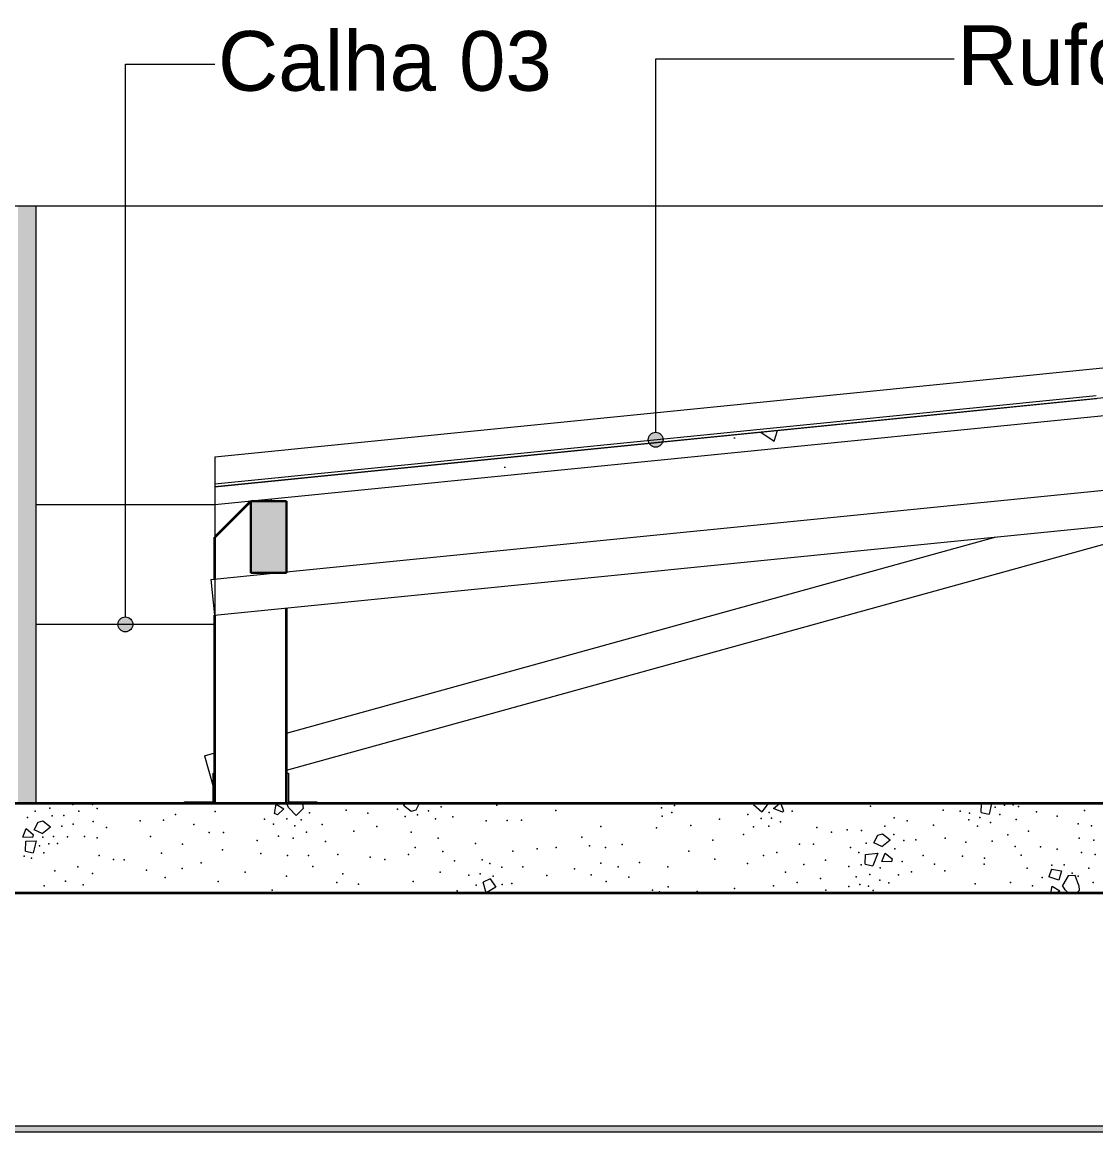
# Model space of a CAD drawing. Header units: metres. Extents: x -77 to 97, y 0 to 6.
# Drawn here: x 20.92 to 22.717, y 2.93 to 4.8 of the extents above; entities that cross this region are included whole.
import ezdxf

# ---------------------------------------------------------------- set-up
doc = ezdxf.new("R2010")
doc.units = ezdxf.units.M
doc.header["$MEASUREMENT"] = 0
doc.linetypes.add('broken', pattern=[2.46944, 1.41111, -1.05833])
for name, color, linetype in [('COTAS CORTE', 7, 'Continuous'), ('FORRO.EXEC', 7, 'Continuous'), ('LAJES.EST', 7, 'Continuous'), ('NOTAS-LAYOUT.EXEC', 7, 'Continuous'), ('PAREDE CONSTRUIR', 7, 'Continuous'), ('S-BEAM-____-OTLN.IFC Model', 7, 'Continuous')]:
    doc.layers.add(name, color=color, linetype=linetype)
for name, color, linetype, lineweight, true_color in [('COTAS CORTE_Caneta_No__25', 7, 'Continuous', 13, 0x982312), ('ESTRUTURA-COB.EST_Caneta_No__16', 7, 'Continuous', 0, 0xc9c9c9), ('ESTRUTURA-COB.EST_Caneta_No__97', 7, 'Continuous', 5, 0x6b6b6b), ('PAREDE CONSTRUIR_Caneta_No__16', 7, 'Continuous', 0, 0xc9c9c9), ('S-BEAM-____-OTLN.IFC Model_Caneta_No__13', 7, 'Continuous', 0, 0xaaaaaa)]:
    doc.layers.add(name, color=color, linetype=linetype, lineweight=lineweight, true_color=true_color)
for name, color, linetype, lineweight in [('ESTRUTURA-COB.EST_Caneta_No__10', 7, 'Continuous', 5), ('ESTRUTURA-COB.EST_Caneta_No__241', 7, 'Continuous', 13), ('FORRO.EXEC_Caneta_No__241', 7, 'Continuous', 13), ('LAJES.EST_Caneta_No__1', 7, 'Continuous', 35), ('LAJES.EST_Caneta_No__241', 7, 'Continuous', 13), ('NOTAS-LAYOUT.EXEC_Caneta_No__241', 7, 'Continuous', 13), ('NOTAS-LAYOUT.EXEC_Caneta_No__5', 7, 'Continuous', 15), ('PAREDE CONSTRUIR_Caneta_No__241', 7, 'Continuous', 13), ('S-BEAM-____-OTLN.IFC Model_Caneta_No__1', 7, 'Continuous', 35), ('S-BEAM-____-OTLN.IFC Model_Caneta_No__2', 7, 'Continuous', 30)]:
    doc.layers.add(name, color=color, linetype=linetype, lineweight=lineweight)
doc.styles.add('ESTILO_GERADO_1', font='arial.ttf')
doc.dimstyles.new('ESTILO_GERADO__10', dxfattribs={"dimtxt": 0.1, "dimasz": 0.0475, "dimexe": 0.18, "dimexo": 0.624631, "dimgap": 0, "dimtad": 1, "dimzin": 0, "dimdsep": 46, "dimtxsty": 'ESTILO_GERADO_1', "dimblk": 'ARROWHEAD_11', "dimblk1": 'ARROWHEAD_11', "dimblk2": 'ARROWHEAD_11', "dimcen": 0.09, "dimclrd": 256, "dimclre": 256, "dimclrt": 256, "dimadec": 0, "dimazin": 0, "dimtfac": 1, "dimtdec": 4, "dimtmove": 0, "dimatfit": 3, "dimfxl": 0, "dimtolj": 1, "dimtzin": 0, "dimarcsym": 0})

# ---------------------------------------------------------------- blocks, each defined once
blk = doc.blocks.new('*X90', base_point=(77.5431, -0.208))
at = {"layer": 'LAJES.EST_Caneta_No__241', "color": 7, "linetype": 'Continuous', "lineweight": 13}
for p, q in [((21.3419, 3.4752), (21.3447, 3.4909)), ((21.3447, 3.4909), (21.3579, 3.4834)), ((21.3579, 3.4834), (21.3469, 3.4732)), ((21.3664, 3.4851), (21.3622, 3.492)), ((21.3786, 3.4724), (21.3664, 3.4851)), ((21.3902, 3.4836), (21.3786, 3.4724)), ((21.3893, 3.492), (21.3902, 3.4836)), ((21.5621, 3.492), (21.5582, 3.4888)), ((21.5708, 3.4788), (21.5582, 3.4888)), ((21.579, 3.4808), (21.5708, 3.4788)), ((21.5844, 3.492), (21.579, 3.4808)), ((22.1443, 3.4908), (22.145, 3.492)), ((22.1443, 3.4908), (22.1584, 3.4781)), ((22.1691, 3.492), (22.1584, 3.4781)), ((22.1776, 3.4841), (22.1876, 3.492)), ((22.193, 3.4775), (22.1776, 3.4841)), ((22.1901, 3.492), (22.1948, 3.4794)), ((22.1948, 3.4794), (22.193, 3.4775)), ((22.5257, 3.4769), (22.5263, 3.492)), ((22.5431, 3.492), (22.5387, 3.4741)), ((20.9399, 3.4482), (20.9461, 3.461)), ((20.9461, 3.461), (20.9543, 3.463)), ((20.9543, 3.463), (20.9669, 3.453)), ((21.3469, 3.4732), (21.3419, 3.4752)), ((22.5257, 3.4769), (22.5387, 3.4741)), ((20.9208, 3.4361), (20.9265, 3.4501)), ((20.9265, 3.4501), (20.9381, 3.4406)), ((20.9533, 3.4418), (20.9399, 3.4482)), ((20.9533, 3.4418), (20.9669, 3.453)), ((20.9367, 3.4353), (20.9208, 3.4361)), ((20.9251, 3.4123), (20.9258, 3.4289)), ((20.9258, 3.4289), (20.9432, 3.43)), ((20.9381, 3.4406), (20.9367, 3.4353)), ((20.9432, 3.43), (20.9381, 3.4094)), ((22.3461, 3.4264), (22.3523, 3.4392)), ((22.3595, 3.42), (22.3461, 3.4264)), ((22.3523, 3.4392), (22.3604, 3.4412)), ((22.3595, 3.42), (22.3731, 3.4312)), ((22.3604, 3.4412), (22.3731, 3.4312)), ((20.9251, 3.4123), (20.9381, 3.4094)), ((22.3313, 3.3905), (22.3319, 3.4071)), ((22.3319, 3.4071), (22.3528, 3.409)), ((22.3528, 3.409), (22.3443, 3.3876)), ((22.3594, 3.3951), (22.365, 3.4092)), ((22.365, 3.4092), (22.3766, 3.3996)), ((22.3313, 3.3905), (22.3443, 3.3876)), ((22.3753, 3.3944), (22.3594, 3.3951)), ((22.3766, 3.3996), (22.3753, 3.3944)), ((22.6435, 3.3821), (22.639, 3.3697)), ((22.6558, 3.3639), (22.639, 3.3697)), ((22.6435, 3.3821), (22.6599, 3.3793)), ((22.6599, 3.3793), (22.6558, 3.3639)), ((22.671, 3.3709), (22.6618, 3.3549)), ((22.683, 3.3715), (22.671, 3.3709)), ((22.689, 3.3548), (22.683, 3.3715)), ((21.7034, 3.3659), (21.6914, 3.3603)), ((21.6968, 3.3425), (21.6914, 3.3603)), ((21.713, 3.3522), (21.6968, 3.3425)), ((21.7034, 3.3659), (21.713, 3.3522)), ((22.6422, 3.342), (22.6444, 3.3537)), ((22.6444, 3.3537), (22.6575, 3.3462)), ((22.6661, 3.3479), (22.6618, 3.3549)), ((22.689, 3.3548), (22.6899, 3.3464)), ((22.6575, 3.3462), (22.653, 3.342)), ((22.6717, 3.342), (22.6661, 3.3479)), ((22.6899, 3.3464), (22.6853, 3.342))]:
    blk.add_line(p, q, dxfattribs=at)
for p in [(20.9416, 3.4792), (20.9657, 3.4843), (21.0044, 3.4906), (21.0144, 3.4794), (21.0375, 3.4908), (21.0451, 3.4838), (21.243, 3.4789), (21.3117, 3.4915), (21.4423, 3.4917), (21.4624, 3.4813), (21.5481, 3.4825), (21.5998, 3.4797), (21.6143, 3.4917), (21.6211, 3.4866), (21.7147, 3.4895), (21.8132, 3.4803), (21.9904, 3.4851), (22.012, 3.4891), (22.2023, 3.492), (22.209, 3.4796), (22.3404, 3.4879), (22.4014, 3.4919), (22.4622, 3.4813), (22.4905, 3.4795), (22.5109, 3.4917), (22.5491, 3.4862), (22.5646, 3.4895), (22.5791, 3.4902), (22.5879, 3.4872), (22.6984, 3.4806), (20.9286, 3.4687), (20.9701, 3.4718), (20.9894, 3.4723), (21.0386, 3.4623), (21.1173, 3.463), (21.1561, 3.4645), (21.1763, 3.4737), (21.3252, 3.466), (21.3629, 3.4663), (21.3869, 3.4649), (21.4009, 3.4764), (21.4986, 3.476), (21.5611, 3.4706), (21.5817, 3.4734), (21.6116, 3.4664), (21.6409, 3.4697), (21.6964, 3.4633), (21.7319, 3.464), (21.7558, 3.4641), (21.9914, 3.4711), (22.0076, 3.4773), (22.0873, 3.4658), (22.1348, 3.4736), (22.1573, 3.467), (22.1705, 3.4771), (22.1742, 3.4674), (22.1893, 3.4616), (22.38, 3.4682), (22.4017, 3.4633), (22.5051, 3.4647), (22.5063, 3.4761), (22.5236, 3.4686), (22.5412, 3.4605), (22.5566, 3.474), (22.5844, 3.4653), (22.6183, 3.4782), (22.6526, 3.4709), (20.9862, 3.454), (21.0049, 3.4579), (21.0609, 3.4523), (21.2071, 3.4569), (21.2325, 3.4435), (21.2567, 3.4437), (21.3405, 3.4575), (21.3763, 3.4549), (21.3956, 3.4444), (21.422, 3.4573), (21.4748, 3.4458), (21.5137, 3.4536), (21.5708, 3.4443), (21.8885, 3.4538), (21.9816, 3.4516), (22.0393, 3.4554), (22.1441, 3.4531), (22.1699, 3.4541), (22.2504, 3.4523), (22.2749, 3.4442), (22.3011, 3.4483), (22.3253, 3.4468), (22.3643, 3.4543), (22.4459, 3.4562), (22.5194, 3.454), (22.6047, 3.4461), (22.6878, 3.4581), (22.7104, 3.4548), (20.9544, 3.4358), (20.9641, 3.4249), (20.972, 3.4371), (20.9785, 3.4255), (20.9953, 3.4364), (21.0238, 3.4371), (21.0451, 3.4349), (21.1344, 3.437), (21.1883, 3.424), (21.3129, 3.4302), (21.3491, 3.4377), (21.3734, 3.434), (21.4274, 3.4284), (21.616, 3.4342), (21.6789, 3.4251), (21.8567, 3.4361), (21.9242, 3.4236), (22.0764, 3.4311), (22.1275, 3.4402), (22.2213, 3.4243), (22.2449, 3.4242), (22.333, 3.4257), (22.3794, 3.4404), (22.3962, 3.4302), (22.4161, 3.4313), (22.4652, 3.4341), (22.4998, 3.4275), (22.5442, 3.4292), (22.5704, 3.4396), (22.6897, 3.4341), (22.7144, 3.4306), (20.9485, 3.4216), (20.956, 3.4094), (21.0484, 3.405), (21.153, 3.409), (21.2551, 3.4146), (21.3193, 3.4087), (21.3641, 3.4052), (21.399, 3.4053), (21.4482, 3.4069), (21.5666, 3.407), (21.578, 3.4183), (21.624, 3.4119), (21.7414, 3.4125), (21.7818, 3.4163), (21.8138, 3.4184), (21.8696, 3.4211), (21.8965, 3.4183), (22.0359, 3.4122), (22.1609, 3.4053), (22.1832, 3.41), (22.3069, 3.4185), (22.3209, 3.4101), (22.3812, 3.4165), (22.4283, 3.4053), (22.5826, 3.4203), (22.5923, 3.4055), (22.625, 3.4196), (22.6526, 3.4159), (22.6936, 3.41), (22.7163, 3.4067), (20.923, 3.404), (20.9351, 3.4009), (21.0126, 3.3864), (21.0724, 3.3985), (21.0904, 3.3979), (21.2193, 3.3929), (21.4062, 3.3866), (21.5026, 3.4023), (21.527, 3.3985), (21.6438, 3.3965), (21.6902, 3.398), (21.7025, 3.3916), (21.7228, 3.3855), (21.7581, 3.386), (21.8886, 3.3922), (21.9178, 3.386), (21.9534, 3.3935), (22.0007, 3.3864), (22.0798, 3.3992), (22.1343, 3.392), (22.2286, 3.3902), (22.2647, 3.3972), (22.304, 3.3865), (22.3244, 3.3898), (22.393, 3.3954), (22.4477, 3.3909), (22.4943, 3.404), (22.5307, 3.3904), (22.5309, 3.4009), (22.6437, 3.3891), (22.6644, 3.3898), (20.9743, 3.3793), (21.0376, 3.3752), (21.1278, 3.3808), (21.1591, 3.3684), (21.1878, 3.3835), (21.2932, 3.3774), (21.3625, 3.3708), (21.4566, 3.3746), (21.6198, 3.3774), (21.6678, 3.3722), (21.6868, 3.3747), (21.7085, 3.3706), (21.7981, 3.3719), (21.8448, 3.3828), (21.8726, 3.3728), (21.9358, 3.3688), (22.1979, 3.3774), (22.2565, 3.3668), (22.3165, 3.3694), (22.3392, 3.3734), (22.3564, 3.3844), (22.3871, 3.3729), (22.409, 3.3777), (22.4646, 3.3795), (22.6026, 3.384), (22.6278, 3.3684), (22.6782, 3.3757), (22.6882, 3.3707), (22.7056, 3.3841), (20.9567, 3.3545), (20.9923, 3.3621), (21.0215, 3.3559), (21.2477, 3.3617), (21.4464, 3.3598), (21.4827, 3.357), (21.5744, 3.3617), (21.6797, 3.3556), (21.7236, 3.3565), (21.7398, 3.3582), (21.8976, 3.3617), (22.0015, 3.3528), (22.1125, 3.3497), (22.1779, 3.3545), (22.2172, 3.3597), (22.304, 3.3534), (22.3225, 3.3569), (22.3371, 3.3536), (22.3559, 3.364), (22.371, 3.3596), (22.5155, 3.3575), (22.5747, 3.3602), (22.6113, 3.3543), (22.7132, 3.3597), (21.2238, 3.3426), (21.3385, 3.3474), (21.6483, 3.3462), (21.9751, 3.3472), (21.9871, 3.3441), (22.0502, 3.345), (22.2412, 3.342), (22.2653, 3.3472), (22.3141, 3.3422), (22.3447, 3.3466)]:
    blk.add_point(p, dxfattribs=at)
blk = doc.blocks.new('*D94', base_point=(77.5431, -0.208))
at = {"layer": 'COTAS CORTE_Caneta_No__25', "linetype": 'Continuous', "lineweight": 13, "true_color": 0x982312}
for points in [[(16.8334, 3.342), (16.8343, 3.3372), (16.837, 3.3332), (16.8411, 3.3305), (16.8459, 3.3295), (16.8507, 3.3305), (16.8547, 3.3332), (16.8574, 3.3372), (16.8584, 3.342), (16.8574, 3.3468), (16.8547, 3.3508), (16.8507, 3.3536), (16.8459, 3.3545), (16.8411, 3.3536), (16.837, 3.3508), (16.8343, 3.3468)], [(16.8334, 2.952), (16.8343, 2.9472), (16.837, 2.9432), (16.8411, 2.9405), (16.8459, 2.9395), (16.8507, 2.9405), (16.8547, 2.9432), (16.8574, 2.9472), (16.8584, 2.952), (16.8574, 2.9568), (16.8547, 2.9608), (16.8507, 2.9636), (16.8459, 2.9645), (16.8411, 2.9636), (16.837, 2.9608), (16.8343, 2.9568)], [(16.8334, 2.942), (16.8343, 2.9372), (16.837, 2.9332), (16.8411, 2.9305), (16.8459, 2.9295), (16.8507, 2.9305), (16.8547, 2.9332), (16.8574, 2.9372), (16.8584, 2.942), (16.8574, 2.9468), (16.8547, 2.9508), (16.8507, 2.9536), (16.8459, 2.9545), (16.8411, 2.9536), (16.837, 2.9508), (16.8343, 2.9468)]]:
    blk.add_hatch(color=24, dxfattribs=at).paths.add_polyline_path(points)
at = {"layer": 'COTAS CORTE_Caneta_No__25', "color": 24, "linetype": 'Continuous', "lineweight": 13, "true_color": 0x982312}
for p, q in [((16.8334, 3.342), (16.799, 3.342)), ((16.8459, 2.9645), (16.8459, 3.3295)), ((17.4705, 3.342), (16.8584, 3.342)), ((16.8334, 2.952), (16.799, 2.952)), ((17.4705, 2.952), (16.8584, 2.952))]:
    blk.add_line(p, q, dxfattribs=at)
for centre in [(16.8459, 3.342), (16.8459, 2.952)]:
    blk.add_circle(centre, 0.0125, dxfattribs=at)
at = {"layer": 'COTAS CORTE_Caneta_No__25', "color": 24, "lineweight": 13, "true_color": 0x982312, "char_height": 0.1, "attachment_point": 7, "rotation": 90, "style": 'ESTILO_GERADO_1'}
for s, insert in [('\\A1;{\\pql;\\fArial|b0|i0|c0|p0;\\W1.000000;0,15}', (16.7109, 3.2835)), ('\\A1;{\\pql;\\fArial|b0|i0|c0|p0;\\W1.000000;0,39}', (16.8259, 3.0135))]:
    blk.add_mtext(s, dxfattribs=dict(at, insert=insert))
blk = doc.blocks.new('ARROWHEAD_11')
at = {"color": 0, "linetype": 'Continuous', "lineweight": 0}
blk.add_line((0, 0), (-1, 0), dxfattribs=at)
at = {"color": 0, "linetype": 'Continuous', "lineweight": 0, "const_width": 0.25, "flags": 128}
blk.add_lwpolyline([(-0.125, 0, 1), (0.125, 0, 1)], format="xyb", close=True, dxfattribs=at)
blk = doc.blocks.new('*D95', base_point=(77.5431, -0.208))
at = {"layer": 'COTAS CORTE_Caneta_No__25', "linetype": 'Continuous', "lineweight": 13, "true_color": 0x982312}
for points in [[(16.8334, 3.492), (16.8343, 3.4872), (16.837, 3.4832), (16.8411, 3.4805), (16.8459, 3.4795), (16.8507, 3.4805), (16.8547, 3.4832), (16.8574, 3.4872), (16.8584, 3.492), (16.8574, 3.4968), (16.8547, 3.5008), (16.8507, 3.5036), (16.8459, 3.5045), (16.8411, 3.5036), (16.837, 3.5008), (16.8343, 3.4968)], [(16.8334, 3.342), (16.8343, 3.3372), (16.837, 3.3332), (16.8411, 3.3305), (16.8459, 3.3295), (16.8507, 3.3305), (16.8547, 3.3332), (16.8574, 3.3372), (16.8584, 3.342), (16.8574, 3.3468), (16.8547, 3.3508), (16.8507, 3.3536), (16.8459, 3.3545), (16.8411, 3.3536), (16.837, 3.3508), (16.8343, 3.3468)]]:
    blk.add_hatch(color=24, dxfattribs=at).paths.add_polyline_path(points)
at = {"layer": 'COTAS CORTE_Caneta_No__25', "color": 24, "linetype": 'Continuous', "lineweight": 13, "true_color": 0x982312}
for p, q in [((16.8334, 3.492), (16.799, 3.492)), ((16.8459, 3.3545), (16.8459, 3.4795)), ((17.4705, 3.492), (16.8584, 3.492)), ((16.8334, 3.342), (16.799, 3.342)), ((17.4705, 3.342), (16.8584, 3.342))]:
    blk.add_line(p, q, dxfattribs=at)
for centre in [(16.8459, 3.492), (16.8459, 3.342)]:
    blk.add_circle(centre, 0.0125, dxfattribs=at)
blk = doc.blocks.new('*D96', base_point=(77.5431, -0.208))
at = {"layer": 'COTAS CORTE_Caneta_No__25', "linetype": 'Continuous', "lineweight": 13, "true_color": 0x982312}
for points in [[(16.8334, 3.672), (16.8343, 3.6672), (16.837, 3.6632), (16.8411, 3.6605), (16.8459, 3.6595), (16.8507, 3.6605), (16.8547, 3.6632), (16.8574, 3.6672), (16.8584, 3.672), (16.8574, 3.6768), (16.8547, 3.6808), (16.8507, 3.6836), (16.8459, 3.6845), (16.8411, 3.6836), (16.837, 3.6808), (16.8343, 3.6768)], [(16.8334, 3.492), (16.8343, 3.4872), (16.837, 3.4832), (16.8411, 3.4805), (16.8459, 3.4795), (16.8507, 3.4805), (16.8547, 3.4832), (16.8574, 3.4872), (16.8584, 3.492), (16.8574, 3.4968), (16.8547, 3.5008), (16.8507, 3.5036), (16.8459, 3.5045), (16.8411, 3.5036), (16.837, 3.5008), (16.8343, 3.4968)]]:
    blk.add_hatch(color=24, dxfattribs=at).paths.add_polyline_path(points)
at = {"layer": 'COTAS CORTE_Caneta_No__25', "color": 24, "linetype": 'Continuous', "lineweight": 13, "true_color": 0x982312}
for p, q in [((16.8334, 3.672), (16.2213, 3.672)), ((16.8928, 3.672), (16.8584, 3.672)), ((16.8459, 3.5045), (16.8459, 3.6595)), ((16.8334, 3.492), (16.799, 3.492)), ((17.4705, 3.492), (16.8584, 3.492))]:
    blk.add_line(p, q, dxfattribs=at)
for centre in [(16.8459, 3.672), (16.8459, 3.492)]:
    blk.add_circle(centre, 0.0125, dxfattribs=at)
blk = doc.blocks.new('*D103', base_point=(77.5431, -0.208))
at = {"layer": 'COTAS CORTE_Caneta_No__25', "linetype": 'Continuous', "lineweight": 13, "true_color": 0x982312}
for points in [[(28.7207, 4.492), (28.7217, 4.4872), (28.7244, 4.4832), (28.7284, 4.4805), (28.7332, 4.4795), (28.738, 4.4805), (28.742, 4.4832), (28.7448, 4.4872), (28.7457, 4.492), (28.7448, 4.4968), (28.742, 4.5008), (28.738, 4.5036), (28.7332, 4.5045), (28.7284, 4.5036), (28.7244, 4.5008), (28.7217, 4.4968)], [(28.7207, 3.492), (28.7217, 3.4872), (28.7244, 3.4832), (28.7284, 3.4805), (28.7332, 3.4795), (28.738, 3.4805), (28.742, 3.4832), (28.7448, 3.4872), (28.7457, 3.492), (28.7448, 3.4968), (28.742, 3.5008), (28.738, 3.5036), (28.7332, 3.5045), (28.7284, 3.5036), (28.7244, 3.5008), (28.7217, 3.4968)]]:
    blk.add_hatch(color=24, dxfattribs=at).paths.add_polyline_path(points)
at = {"layer": 'COTAS CORTE_Caneta_No__25', "color": 24, "linetype": 'Continuous', "lineweight": 13, "true_color": 0x982312}
for p, q in [((28.7332, 4.5045), (28.7332, 4.517)), ((28.7207, 4.492), (28.1086, 4.492)), ((28.7801, 4.492), (28.7457, 4.492)), ((28.7332, 3.5045), (28.7332, 4.4795)), ((28.7207, 3.492), (28.6863, 3.492)), ((29.3578, 3.492), (28.7457, 3.492))]:
    blk.add_line(p, q, dxfattribs=at)
for centre in [(28.7332, 4.492), (28.7332, 3.492)]:
    blk.add_circle(centre, 0.0125, dxfattribs=at)
at = {"layer": 'COTAS CORTE_Caneta_No__25', "color": 24, "lineweight": 13, "true_color": 0x982312, "char_height": 0.1, "attachment_point": 7, "rotation": 90, "style": 'ESTILO_GERADO_1'}
for s, insert in [('\\A1;{\\pql;\\fArial|b0|i0|c0|p0;\\W1.000000;1,00}', (28.7132, 3.992)), ('\\A1;{\\pql;\\fArial|b0|i0|c0|p0;\\W1.000000;0,15}', (28.7132, 3.5045))]:
    blk.add_mtext(s, dxfattribs=dict(at, insert=insert))
blk = doc.blocks.new('Rótulo_19_3', base_point=(21.9805, 4.1012))
at = {"layer": 'NOTAS-LAYOUT.EXEC', "linetype": 'Continuous', "lineweight": 0, "true_color": 0x000000}
blk.add_hatch(color=18, dxfattribs=at).paths.add_polyline_path([(21.968, 4.1012), (21.9689, 4.0965), (21.9716, 4.0924), (21.9757, 4.0897), (21.9805, 4.0887), (21.9852, 4.0897), (21.9893, 4.0924), (21.992, 4.0965), (21.993, 4.1012), (21.992, 4.106), (21.9893, 4.1101), (21.9852, 4.1128), (21.9805, 4.1137), (21.9757, 4.1128), (21.9716, 4.1101), (21.9689, 4.106)])
at = {"layer": 'NOTAS-LAYOUT.EXEC_Caneta_No__241', "color": 7, "linetype": 'broken', "lineweight": 13}
for p, q in [((21.9805, 4.1137), (21.9805, 4.7389)), ((21.9805, 4.7389), (22.4805, 4.7389))]:
    blk.add_line(p, q, dxfattribs=at)
at = {"layer": 'NOTAS-LAYOUT.EXEC_Caneta_No__5', "color": 7, "linetype": 'Continuous', "lineweight": 15}
blk.add_circle((21.9805, 4.1012), 0.0125, dxfattribs=at)
at = {"layer": 'NOTAS-LAYOUT.EXEC_Caneta_No__241', "color": 7, "lineweight": 13, "insert": (22.4855, 4.7947), "char_height": 0.1, "attachment_point": 1, "style": 'ESTILO_GERADO_1'}
blk.add_mtext('\\A1;{\\pql;\\pt0,241;\\fArial|b0|i0|c0|p0;\\W1.000000;Rufo \\fArial|b0|i0|c0|p0;\\W1.000000;\\A1{\\H.66x;\\S^  ;}\\fArial|b0|i0|c0|p0;\\W1.000000;\\fArial|b0|i0|c0|p0;\\W1.000000;\\A1{\\H.66x;\\S^  ;}\\fArial|b0|i0|c0|p0;\\W1.000000;\\fArial|b0|i0|c0|p0;\\W1.000000;\\fArial|b0|i0|c0|p0;\\W1.000000;\\fArial|b0|i0|c0|p0;\\W1.000000;\\fArial|b0|i0|c0|p0;\\W1.000000;\\fArial|b0|i0|c0|p0;\\W1.000000;\\fArial|b0|i0|c0|p0;\\W1.000000;\\A1{\\H.66x;\\S^  ;}\\fArial|b0|i0|c0|p0;\\W1.000000;\\fArial|b0|i0|c0|p0;\\W1.000000;\\A1{\\H.66x;\\S^  ;}\\fArial|b0|i0|c0|p0;\\W1.000000;\\fArial|b0|i0|c0|p0;\\W1.000000;\\fArial|b0|i0|c0|p0;\\W1.000000;\\fArial|b0|i0|c0|p0;\\W1.000000;\\fArial|b0|i0|c0|p0;\\W1.000000;\\fArial|b0|i0|c0|p0;\\W1.000000;\\fArial|b0|i0|c0|p0;\\W1.000000;\\A1{\\H.66x;\\S^  ;}\\fArial|b0|i0|c0|p0;\\W1.000000;\\fArial|b0|i0|c0|p0;\\W1.000000;\\A1{\\H.66x;\\S^  ;}\\fArial|b0|i0|c0|p0;\\W1.000000;\\fArial|b0|i0|c0|p0;\\W1.000000;\\fArial|b0|i0|c0|p0;\\W1.000000;\\fArial|b0|i0|c0|p0;\\W1.000000;\\fArial|b0|i0|c0|p0;\\W1.000000;\\fArial|b0|i0|c0|p0;\\W1.000000;\\fArial|b0|i0|c0|p0;\\W1.000000;\\A1{\\H.66x;\\S^  ;}\\fArial|b0|i0|c0|p0;\\W1.000000;\\fArial|b0|i0|c0|p0;\\W1.000000;\\A1{\\H.66x;\\S^  ;}\\fArial|b0|i0|c0|p0;\\W1.000000;\\fArial|b0|i0|c0|p0;\\W1.000000;\\fArial|b0|i0|c0|p0;\\W1.000000;\\fArial|b0|i0|c0|p0;\\W1.000000;\\fArial|b0|i0|c0|p0;\\W1.000000;\\fArial|b0|i0|c0|p0;\\W1.000000;\\fArial|b0|i0|c0|p0;\\W1.000000;\\A1{\\H.66x;\\S^  ;}\\fArial|b0|i0|c0|p0;\\W1.000000;\\fArial|b0|i0|c0|p0;\\W1.000000;\\A1{\\H.66x;\\S^  ;}\\fArial|b0|i0|c0|p0;\\W1.000000;\\fArial|b0|i0|c0|p0;\\W1.000000;\\fArial|b0|i0|c0|p0;\\W1.000000;\\fArial|b0|i0|c0|p0;\\W1.000000;\\fArial|b0|i0|c0|p0;\\W1.000000;\\fArial|b0|i0|c0|p0;\\W1.000000;\\fArial|b0|i0|c0|p0;\\W1.000000;\\A1{\\H.66x;\\S^  ;}\\fArial|b0|i0|c0|p0;\\W1.000000;}', dxfattribs=at)
blk = doc.blocks.new('Rótulo_29_3', base_point=(21.0925, 3.7921))
at = {"layer": 'NOTAS-LAYOUT.EXEC', "linetype": 'Continuous', "lineweight": 0, "true_color": 0x000000}
blk.add_hatch(color=18, dxfattribs=at).paths.add_polyline_path([(21.08, 3.7921), (21.081, 3.7873), (21.0837, 3.7832), (21.0878, 3.7805), (21.0925, 3.7796), (21.0973, 3.7805), (21.1014, 3.7832), (21.1041, 3.7873), (21.105, 3.7921), (21.1041, 3.7968), (21.1014, 3.8009), (21.0973, 3.8036), (21.0925, 3.8046), (21.0878, 3.8036), (21.0837, 3.8009), (21.081, 3.7968)])
at = {"layer": 'NOTAS-LAYOUT.EXEC_Caneta_No__241', "color": 7, "linetype": 'broken', "lineweight": 13}
for p, q in [((21.0925, 3.8046), (21.0925, 4.7296)), ((21.0925, 4.7296), (21.2425, 4.7296))]:
    blk.add_line(p, q, dxfattribs=at)
at = {"layer": 'NOTAS-LAYOUT.EXEC_Caneta_No__5', "color": 7, "linetype": 'Continuous', "lineweight": 15}
blk.add_circle((21.0925, 3.7921), 0.0125, dxfattribs=at)
at = {"layer": 'NOTAS-LAYOUT.EXEC_Caneta_No__241', "color": 7, "lineweight": 13, "insert": (21.2475, 4.7853), "char_height": 0.1, "attachment_point": 1, "style": 'ESTILO_GERADO_1'}
blk.add_mtext('\\A1;{\\pql;\\pt0,241;\\fArial|b0|i0|c0|p0;\\W1.000000;Calha 03\\fArial|b0|i0|c0|p0;\\W1.000000;\\A1{\\H.66x;\\S^  ;}\\fArial|b0|i0|c0|p0;\\W1.000000;\\fArial|b0|i0|c0|p0;\\W1.000000;\\A1{\\H.66x;\\S^  ;}\\fArial|b0|i0|c0|p0;\\W1.000000;\\fArial|b0|i0|c0|p0;\\W1.000000;\\fArial|b0|i0|c0|p0;\\W1.000000;\\fArial|b0|i0|c0|p0;\\W1.000000;\\fArial|b0|i0|c0|p0;\\W1.000000;\\fArial|b0|i0|c0|p0;\\W1.000000;\\fArial|b0|i0|c0|p0;\\W1.000000;\\A1{\\H.66x;\\S^  ;}\\fArial|b0|i0|c0|p0;\\W1.000000;\\fArial|b0|i0|c0|p0;\\W1.000000;\\A1{\\H.66x;\\S^  ;}\\fArial|b0|i0|c0|p0;\\W1.000000;\\fArial|b0|i0|c0|p0;\\W1.000000;\\fArial|b0|i0|c0|p0;\\W1.000000;\\fArial|b0|i0|c0|p0;\\W1.000000;\\fArial|b0|i0|c0|p0;\\W1.000000;\\fArial|b0|i0|c0|p0;\\W1.000000;\\fArial|b0|i0|c0|p0;\\W1.000000;\\A1{\\H.66x;\\S^  ;}\\fArial|b0|i0|c0|p0;\\W1.000000;\\fArial|b0|i0|c0|p0;\\W1.000000;\\A1{\\H.66x;\\S^  ;}\\fArial|b0|i0|c0|p0;\\W1.000000;\\fArial|b0|i0|c0|p0;\\W1.000000;\\fArial|b0|i0|c0|p0;\\W1.000000;\\fArial|b0|i0|c0|p0;\\W1.000000;\\fArial|b0|i0|c0|p0;\\W1.000000;\\fArial|b0|i0|c0|p0;\\W1.000000;\\fArial|b0|i0|c0|p0;\\W1.000000;\\A1{\\H.66x;\\S^  ;}\\fArial|b0|i0|c0|p0;\\W1.000000;\\fArial|b0|i0|c0|p0;\\W1.000000;\\A1{\\H.66x;\\S^  ;}\\fArial|b0|i0|c0|p0;\\W1.000000;\\fArial|b0|i0|c0|p0;\\W1.000000;\\fArial|b0|i0|c0|p0;\\W1.000000;\\fArial|b0|i0|c0|p0;\\W1.000000;\\fArial|b0|i0|c0|p0;\\W1.000000;\\fArial|b0|i0|c0|p0;\\W1.000000;\\fArial|b0|i0|c0|p0;\\W1.000000;\\A1{\\H.66x;\\S^  ;}\\fArial|b0|i0|c0|p0;\\W1.000000;\\fArial|b0|i0|c0|p0;\\W1.000000;\\A1{\\H.66x;\\S^  ;}\\fArial|b0|i0|c0|p0;\\W1.000000;\\fArial|b0|i0|c0|p0;\\W1.000000;\\fArial|b0|i0|c0|p0;\\W1.000000;\\fArial|b0|i0|c0|p0;\\W1.000000;\\fArial|b0|i0|c0|p0;\\W1.000000;\\fArial|b0|i0|c0|p0;\\W1.000000;\\fArial|b0|i0|c0|p0;\\W1.000000;\\A1{\\H.66x;\\S^  ;}\\fArial|b0|i0|c0|p0;\\W1.000000;}', dxfattribs=at)

msp = doc.modelspace()

# ---------------------------------------------------------------- hatches: boundary and pattern name
at = {"layer": 'ESTRUTURA-COB.EST_Caneta_No__97', "linetype": 'Continuous', "lineweight": 5, "true_color": 0x6b6b6b}
h = msp.add_hatch(dxfattribs=at)
h.set_pattern_fill('AR_CONC_0003', color=251, style=0, pattern_type=2)
h.set_pattern_definition([(50, (77.5431, -0.208), (-0.546554, 0.0478173), [0.05715, -0.62865]), (355, (77.5431, -0.208), (-0.10573, 0.5731705), [0.04572, -0.502922]), (100.4514, (77.58866, -0.212), (0.4408237, 0.5253533), [0.04857, -0.534271]), (46.1842, (77.5431, -0.0556), (-0.813237, 0.126127), [0.085725, -0.942975]), (96.6356, (77.6109, -0.0661), (0.712212, 0.742278), [0.072855, -0.801407]), (351.1842, (77.5431, -0.0556), (0.712212, 0.742278), [0.06858, -0.754379]), (21, (77.6193, -0.0937), (-0.454843, 0.3067956), [0.05715, -0.62865]), (326, (77.6193, -0.0937), (0.185406, 0.552564), [0.04572, -0.50292]), (71.4514, (77.6572, -0.11926), (0.6402493, 0.2457683), [0.04857, -0.53427]), (37.5, (77.54311, -0.208), (0.0092658, 0.2536651), [0, -0.496824, 0, -0.51054, 0, -0.504825]), (7.5, (77.5431, -0.208), (0.200459, 0.3005417), [0, -0.291084, 0, -0.485394, 0, -0.192405]), (327.5, (77.37319, -0.208), (-0.4067718, 0.0171862), [0, -0.1905, 0, -0.59436, 0, -0.78867]), (317.5, (77.297, -0.208), (0.4443875, 0.0762795), [0, -0.24765, 0, -0.394716, 0, -0.56007])])
h.paths.add_polyline_path([(21.2425, 4.0222), (21.2425, 3.9921), (21.3025, 3.998), (21.3025, 3.9983), (21.3048, 3.9983), (22.8532, 4.1531), (22.8532, 4.1534), (22.8555, 4.1534), (24.143, 4.2821), (24.143, 4.2823), (24.1453, 4.2823), (25.4327, 4.4111), (25.4327, 4.4113), (25.4351, 4.4113), (25.5927, 4.4271), (25.5927, 4.4572)])
at = {"layer": 'FORRO.EXEC', "linetype": 'Continuous', "lineweight": 0, "true_color": 0xffffff}
msp.add_hatch(color=7, dxfattribs=at).paths.add_polyline_path([(17.5925, 2.952), (17.5925, 2.942), (23.2925, 2.942), (23.2925, 2.952)])
at = {"layer": 'PAREDE CONSTRUIR', "linetype": 'Continuous', "lineweight": 0, "true_color": 0xffffff}
msp.add_hatch(color=7, dxfattribs=at).paths.add_polyline_path([(20.9125, 3.492), (20.9425, 3.492), (20.9425, 4.492), (20.9125, 4.492)])
at = {"layer": 'S-BEAM-____-OTLN.IFC Model', "linetype": 'Continuous', "lineweight": 0, "true_color": 0x000000}
msp.add_hatch(color=18, dxfattribs=at).paths.add_polyline_path([(21.3625, 3.9983), (21.3025, 3.9983), (21.3025, 3.8783), (21.3625, 3.8783)])

# ---------------------------------------------------------------- linework, layer by layer
at = {"layer": 'ESTRUTURA-COB.EST_Caneta_No__10', "color": 7, "linetype": 'Continuous', "lineweight": 5}
for p, q in [((21.2425, 3.9921), (21.2425, 3.7921)), ((21.2425, 3.7921), (20.9425, 3.7921))]:
    msp.add_line(p, q, dxfattribs=at)
at = {"layer": 'ESTRUTURA-COB.EST_Caneta_No__16', "color": 9, "linetype": 'Continuous', "lineweight": 0, "true_color": 0xc9c9c9}
for p, q in [((21.2425, 4.0727), (22.7517, 4.2236)), ((21.2425, 4.0275), (22.7184, 4.175)), ((21.2425, 4.0224), (22.7188, 4.1701)), ((21.2425, 4.0727), (21.2425, 4.0275)), ((21.2425, 4.0275), (21.2425, 4.0224)), ((21.2425, 3.9921), (20.9425, 3.9921))]:
    msp.add_line(p, q, dxfattribs=at)
at = {"layer": 'ESTRUTURA-COB.EST_Caneta_No__241', "color": 7, "linetype": 'Continuous', "lineweight": 13}
for p, q in [((25.4927, 4.4472), (21.2425, 4.0222)), ((25.5927, 4.4271), (21.2425, 3.9921)), ((21.2425, 4.0222), (21.2425, 3.9921))]:
    msp.add_line(p, q, dxfattribs=at)
at = {"layer": 'FORRO.EXEC_Caneta_No__241', "color": 7, "linetype": 'Continuous', "lineweight": 13}
for p, q in [((23.2925, 2.952), (17.5925, 2.952)), ((23.2925, 2.942), (17.5925, 2.942))]:
    msp.add_line(p, q, dxfattribs=at)
at = {"layer": 'LAJES.EST_Caneta_No__1', "color": 7, "linetype": 'Continuous', "lineweight": 35}
for p, q in [((30.2429, 3.492), (20.9425, 3.492)), ((23.2925, 3.342), (17.5925, 3.342))]:
    msp.add_line(p, q, dxfattribs=at)
at = {"layer": 'LAJES.EST_Caneta_No__1', "color": 7, "linetype": 'Continuous', "lineweight": 35, "flags": 128}
msp.add_lwpolyline([(20.9425, 3.492), (20.9125, 3.492), (20.7725, 3.492), (20.7425, 3.492)], dxfattribs=at)
at = {"layer": 'PAREDE CONSTRUIR_Caneta_No__16', "color": 9, "linetype": 'Continuous', "lineweight": 0, "true_color": 0xc9c9c9}
msp.add_line((24.5297, 4.492), (20.9425, 4.492), dxfattribs=at)
at = {"layer": 'PAREDE CONSTRUIR_Caneta_No__241', "color": 7, "linetype": 'Continuous', "lineweight": 13}
for p, q in [((20.9425, 4.492), (20.9425, 3.9921)), ((20.9425, 3.9921), (20.9425, 3.7921)), ((20.9425, 3.7921), (20.9425, 3.492))]:
    msp.add_line(p, q, dxfattribs=at)
at = {"layer": 'PAREDE CONSTRUIR_Caneta_No__241', "color": 7, "linetype": 'Continuous', "lineweight": 13, "flags": 128}
msp.add_lwpolyline([(20.9425, 4.492), (20.9125, 4.492), (20.7725, 4.492), (20.7425, 4.492)], dxfattribs=at)
at = {"layer": 'S-BEAM-____-OTLN.IFC Model_Caneta_No__1', "color": 7, "linetype": 'Continuous', "lineweight": 35}
for p, q in [((21.3022, 3.998), (21.2425, 3.9383)), ((21.2425, 3.868), (21.2425, 3.9383)), ((21.3625, 3.492), (21.3625, 3.8197)), ((21.2425, 3.5428), (21.2425, 3.8077)), ((21.2425, 3.492), (21.2425, 3.5428))]:
    msp.add_line(p, q, dxfattribs=at)
at = {"layer": 'S-BEAM-____-OTLN.IFC Model_Caneta_No__13', "color": 253, "linetype": 'Continuous', "lineweight": 0, "true_color": 0xaaaaaa}
for p, q in [((21.3625, 3.88), (22.8961, 4.0334)), ((21.2417, 3.8076), (22.9086, 3.9743)), ((21.3625, 3.5478), (22.7921, 3.943)), ((21.3625, 3.61), (22.5507, 3.9385)), ((21.2357, 3.8673), (21.3454, 3.8783)), ((21.2357, 3.8673), (21.2417, 3.8076)), ((21.2251, 3.572), (21.2425, 3.5768)), ((21.2251, 3.572), (21.2393, 3.5205)), ((21.2393, 3.5428), (21.2425, 3.5428)), ((21.2393, 3.4952), (21.2393, 3.5428)), ((21.3625, 3.5428), (21.3657, 3.5428)), ((21.3657, 3.5428), (21.3657, 3.4952)), ((21.1917, 3.4952), (21.2393, 3.4952)), ((21.1917, 3.492), (21.1917, 3.4952)), ((21.3657, 3.4952), (21.4133, 3.4952)), ((21.4133, 3.4952), (21.4133, 3.492))]:
    msp.add_line(p, q, dxfattribs=at)
at = {"layer": 'S-BEAM-____-OTLN.IFC Model_Caneta_No__2', "color": 7, "linetype": 'Continuous', "lineweight": 30}
for p, q in [((21.3025, 3.9983), (21.3025, 3.8783)), ((21.3625, 3.9983), (21.3025, 3.9983)), ((21.3625, 3.9983), (21.3625, 3.8783)), ((21.3625, 3.8783), (21.3025, 3.8783))]:
    msp.add_line(p, q, dxfattribs=at)

# ---------------------------------------------------------------- block references
at = {"layer": 'LAJES.EST', "lineweight": 0}
msp.add_blockref('*X90', (77.5431, -0.208), dxfattribs=at)
at = {"layer": 'NOTAS-LAYOUT.EXEC', "color": 7, "linetype": 'broken', "lineweight": 13}
for name, p in [('Rótulo_29_3', (21.0925, 3.7921)), ('Rótulo_19_3', (21.9805, 4.1012))]:
    msp.add_blockref(name, p, dxfattribs=at)

# ---------------------------------------------------------------- dimensions: what is measured, and where the dimension line sits
at = {"layer": 'COTAS CORTE', "color": 24, "linetype": 'Continuous', "lineweight": 13, "true_color": 0x982312}
for base, p1, p2, picture, middle in [((28.7332, 4.492), (31.093, 3.492), (20.9425, 4.492), '*D103', (28.6632, 4.1215)), ((16.8459, 3.672), (31.093, 3.492), (9.7366, 3.672), '*D96', (16.7759, 3.814)), ((16.8459, 3.342), (20.4425, 2.952), (31.093, 3.342), '*D94', (16.7759, 3.143)), ((16.8459, 3.492), (31.093, 3.342), (31.093, 3.492), '*D95', (16.6609, 3.413))]:
    dim = msp.add_linear_dim(base=base, p1=p1, p2=p2, angle=90, dimstyle='ESTILO_GERADO__10', dxfattribs=at)
    dim.commit()
    dim.dimension.update_dxf_attribs({"geometry": picture, "text_midpoint": middle, "dimtype": 160, "text_rotation": 90})

doc.saveas('drawing.dxf')
